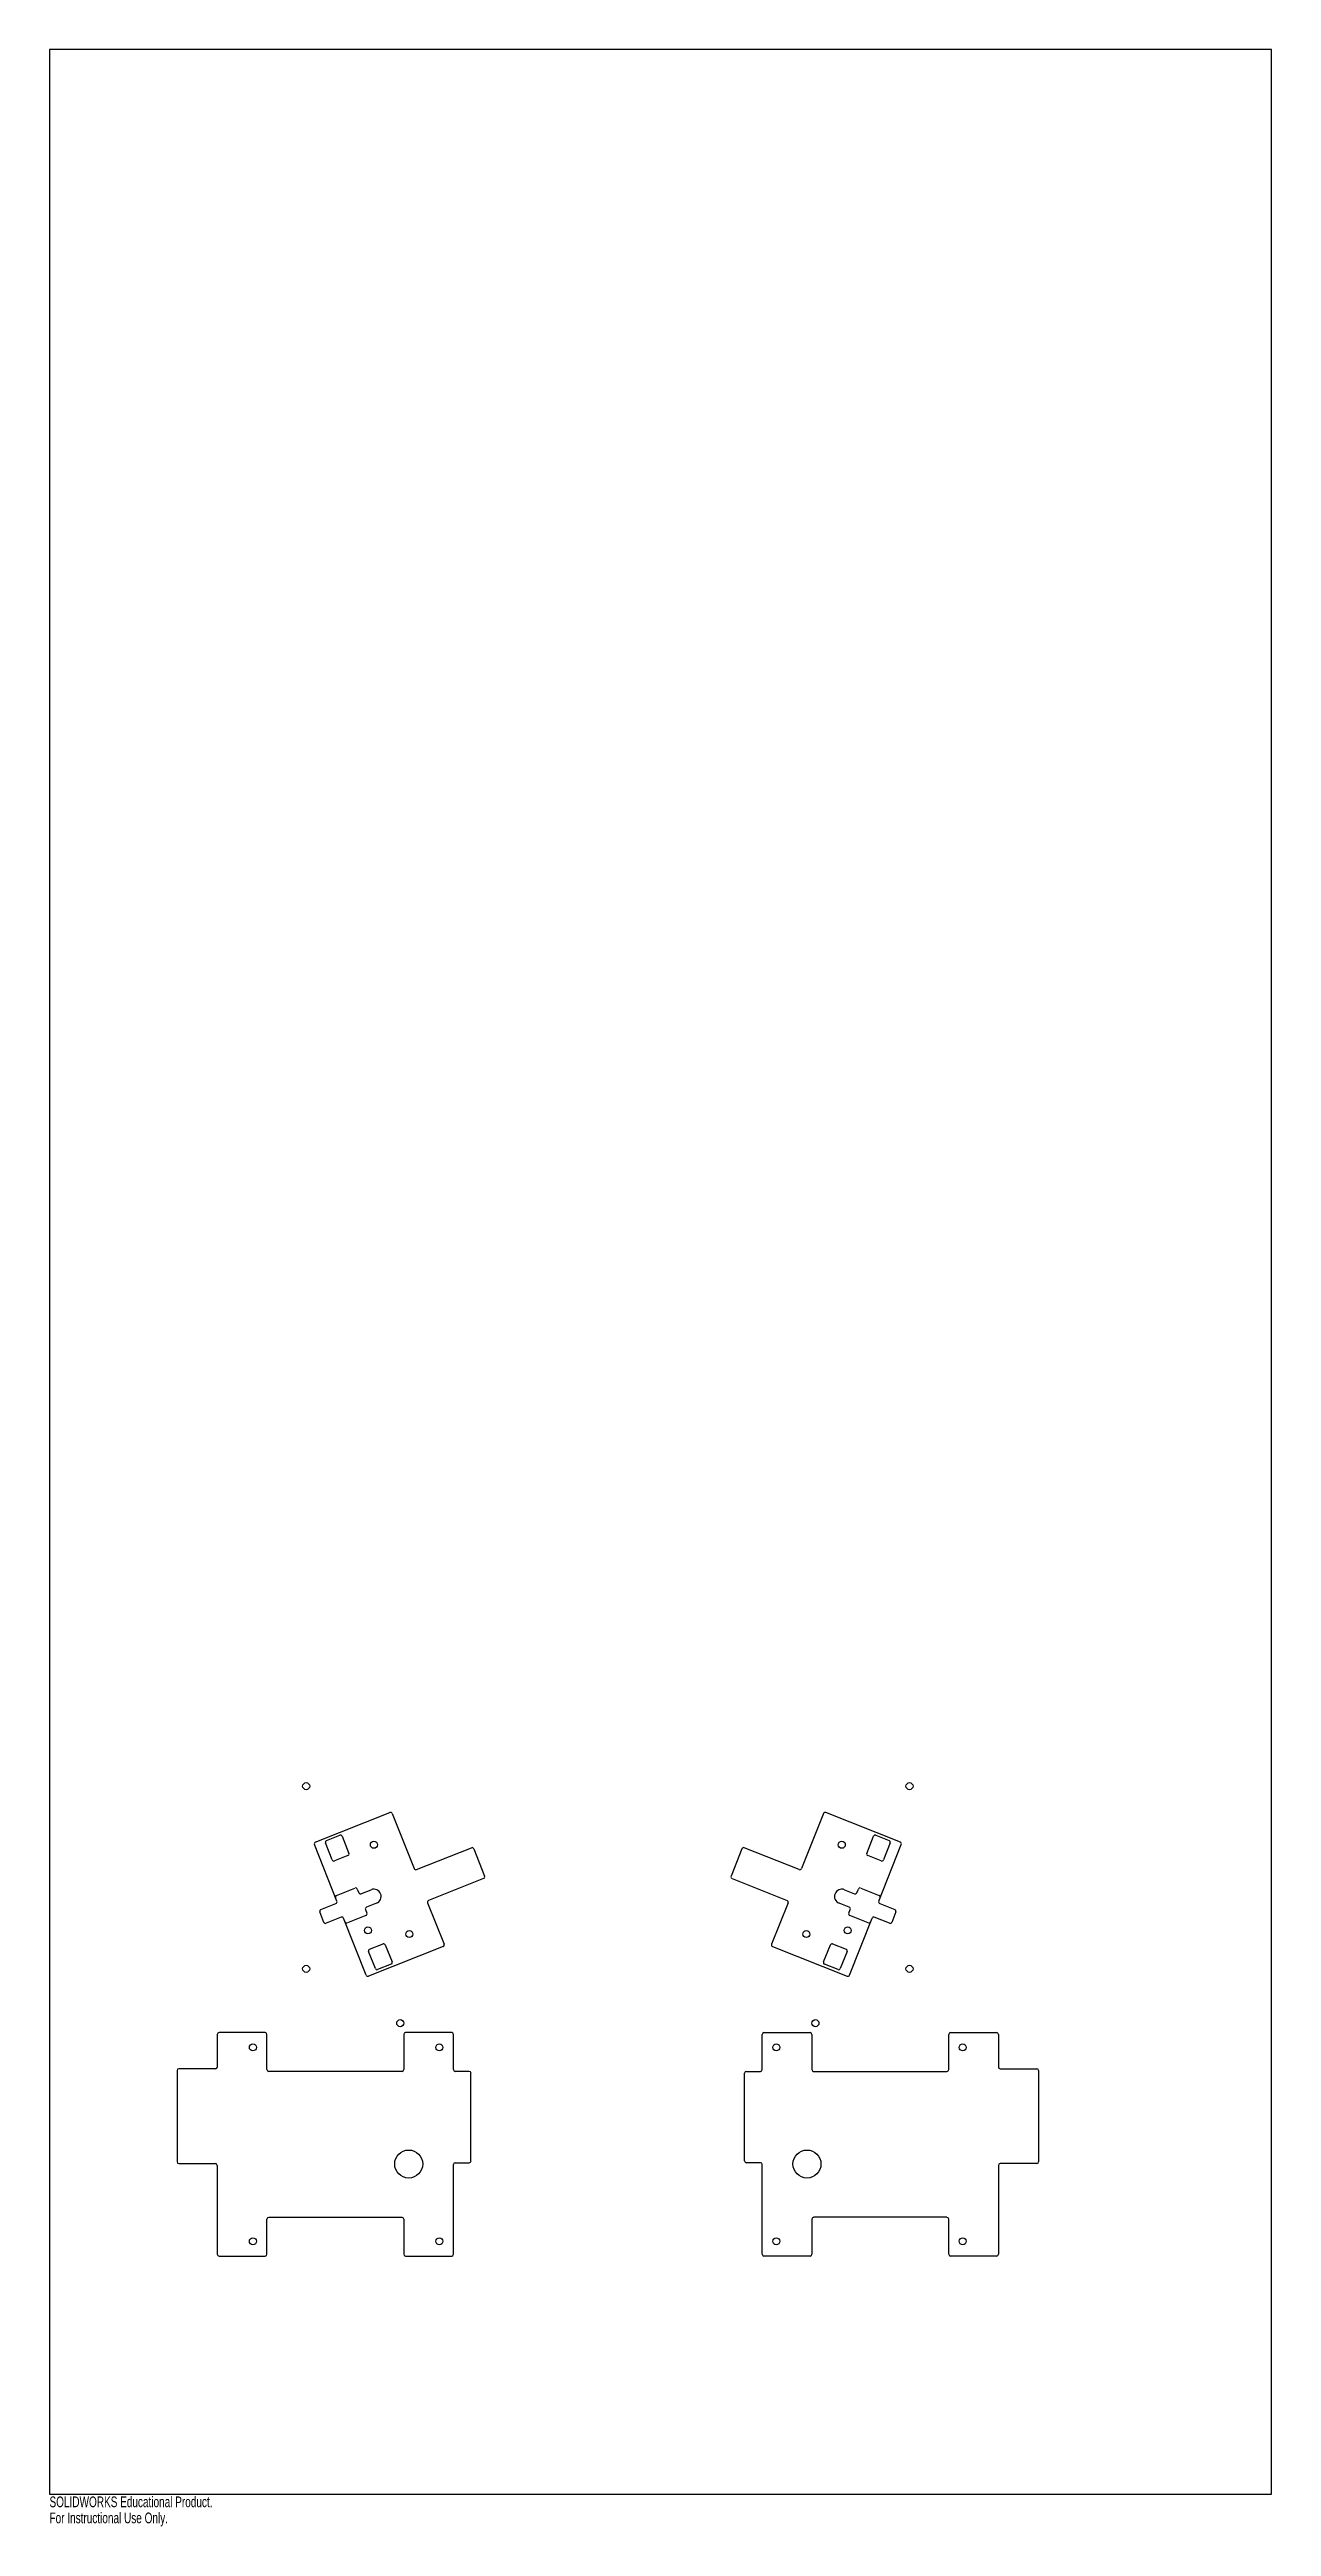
# Model space of a CAD drawing. Header units: inches. Extents: x -10.9 to 10.9, y -22.3 to 21.8.
import ezdxf

# ---------------------------------------------------------------- set-up
doc = ezdxf.new("R2010")
doc.units = ezdxf.units.IN
doc.header["$MEASUREMENT"] = 0
doc.styles.add('SLDTEXTSTYLE0', font='TXT', dxfattribs={"width": 0.7})

msp = doc.modelspace()

# ---------------------------------------------------------------- linework, layer by layer
at = {"color": 7, "linetype": 'Continuous', "lineweight": 25}
for p, q in [((10.875, 21.75), (-10.875, 21.75)), ((-10.875, 21.75), (-10.875, -21.75)), ((10.875, -21.75), (10.875, 21.75)), ((-6.144, -10.149), (-4.815, -9.621)), ((-4.775, -9.639), (-4.386, -10.618)), ((2.9, -9.639), (2.511, -10.618)), ((4.269, -10.149), (2.94, -9.621)), ((-5.946, -10.12), (-5.706, -10.025)), ((-5.666, -10.043), (-5.545, -10.346)), ((3.67, -10.346), (3.791, -10.043)), ((3.831, -10.025), (4.071, -10.12)), ((-5.76, -11.2), (-6.161, -10.189)), ((-5.843, -10.464), (-5.963, -10.161)), ((-5.563, -10.387), (-5.802, -10.482)), ((-4.345, -10.636), (-3.366, -10.247)), ((-3.325, -10.264), (-3.13, -10.755)), ((1.45, -10.264), (1.255, -10.755)), ((2.47, -10.636), (1.491, -10.247)), ((3.927, -10.482), (3.688, -10.387)), ((3.885, -11.2), (4.286, -10.189)), ((4.088, -10.161), (3.968, -10.464)), ((-5.768, -11.095), (-5.438, -10.964)), ((-5.397, -10.982), (-5.371, -11.047)), ((-5.331, -11.064), (-5.15, -10.993)), ((-3.148, -10.796), (-4.127, -11.185)), ((1.273, -10.796), (2.252, -11.185)), ((3.275, -10.993), (3.456, -11.064)), ((3.496, -11.047), (3.522, -10.982)), ((3.563, -10.964), (3.893, -11.095)), ((-5.991, -11.574), (-6.065, -11.388)), ((-6.047, -11.348), (-5.777, -11.24)), ((-5.244, -11.452), (-5.574, -11.583)), ((-5.252, -11.347), (-5.226, -11.412)), ((-5.054, -11.234), (-5.235, -11.306)), ((-4.145, -11.225), (-3.852, -11.962)), ((2.27, -11.225), (1.977, -11.962)), ((3.36, -11.306), (3.179, -11.234)), ((3.351, -11.412), (3.377, -11.347)), ((3.699, -11.583), (3.369, -11.452)), ((3.902, -11.24), (4.172, -11.348)), ((4.19, -11.388), (4.116, -11.574)), ((-5.681, -11.484), (-5.95, -11.591)), ((-5.239, -12.513), (-5.64, -11.502)), ((3.364, -12.513), (3.765, -11.502)), ((4.075, -11.591), (3.806, -11.484)), ((-3.87, -12.003), (-5.198, -12.53)), ((-5.075, -12.397), (-5.196, -12.094)), ((-5.178, -12.054), (-4.939, -11.959)), ((-4.795, -12.32), (-5.035, -12.415)), ((-4.898, -11.976), (-4.778, -12.279)), ((1.995, -12.003), (3.323, -12.53)), ((2.903, -12.279), (3.023, -11.976)), ((3.16, -12.415), (2.92, -12.32)), ((3.064, -11.959), (3.303, -12.054)), ((3.321, -12.094), (3.2, -12.397)), ((-7.889, -13.567), (-7.889, -14.148)), ((-7.036, -13.536), (-7.858, -13.536)), ((-7.005, -14.195), (-7.005, -13.567)), ((-4.57, -13.567), (-4.57, -14.195)), ((-3.717, -13.536), (-4.539, -13.536)), ((-3.686, -14.195), (-3.686, -13.567)), ((1.811, -14.195), (1.811, -13.567)), ((1.842, -13.536), (2.664, -13.536)), ((2.695, -13.567), (2.695, -14.195)), ((5.13, -14.195), (5.13, -13.567)), ((5.161, -13.536), (5.983, -13.536)), ((6.014, -13.567), (6.014, -14.148)), ((-8.604, -14.211), (-8.604, -15.836)), ((-7.92, -14.18), (-8.573, -14.18)), ((-4.601, -14.226), (-6.974, -14.226)), ((-3.404, -14.226), (-3.655, -14.226)), ((-3.373, -15.82), (-3.373, -14.257)), ((1.498, -15.82), (1.498, -14.257)), ((1.529, -14.226), (1.78, -14.226)), ((2.726, -14.226), (5.099, -14.226)), ((6.045, -14.18), (6.698, -14.18)), ((6.729, -14.211), (6.729, -15.836)), ((-3.655, -15.851), (-3.404, -15.851)), ((1.78, -15.851), (1.529, -15.851)), ((-8.573, -15.867), (-7.92, -15.867)), ((-7.889, -15.898), (-7.889, -17.481)), ((-3.686, -17.481), (-3.686, -15.882)), ((1.811, -17.481), (1.811, -15.882)), ((6.014, -15.898), (6.014, -17.481)), ((6.698, -15.867), (6.045, -15.867)), ((-7.005, -17.481), (-7.005, -16.854)), ((-6.974, -16.822), (-4.601, -16.822)), ((-4.57, -16.854), (-4.57, -17.481)), ((2.695, -16.854), (2.695, -17.481)), ((5.099, -16.822), (2.726, -16.822)), ((5.13, -17.481), (5.13, -16.854)), ((-7.858, -17.513), (-7.036, -17.513)), ((-4.539, -17.513), (-3.717, -17.513)), ((2.664, -17.513), (1.842, -17.513)), ((5.983, -17.513), (5.161, -17.513)), ((-10.875, -21.75), (10.875, -21.75))]:
    msp.add_line(p, q, dxfattribs=at)
for centre, radius in [((-6.307, -9.151), 0.0625), ((4.432, -9.151), 0.0625), ((-5.102, -10.194), 0.0625), ((3.227, -10.194), 0.0625), ((-5.208, -11.717), 0.0625), ((-4.471, -11.783), 0.0625), ((2.596, -11.783), 0.0625), ((3.333, -11.717), 0.0625), ((-6.307, -12.401), 0.0625), ((4.432, -12.401), 0.0625), ((-4.633, -13.368), 0.0625), ((2.758, -13.368), 0.0625), ((-7.255, -13.799), 0.0625), ((-3.936, -13.799), 0.0625), ((2.061, -13.799), 0.0625), ((5.38, -13.799), 0.0625), ((-4.482, -15.874), 0.249), ((2.607, -15.874), 0.249), ((-7.255, -17.249), 0.0625), ((-3.936, -17.249), 0.0625), ((2.061, -17.249), 0.0625), ((5.38, -17.249), 0.0625)]:
    msp.add_circle(centre, radius, dxfattribs=at)
for centre, radius, start, end in [((-4.804, -9.65), 0.0313, 21.6555, 111.6555), ((2.929, -9.65), 0.0313, 68.3445, 158.3445), ((-5.934, -10.149), 0.0312, 111.6555, 201.6555), ((-5.695, -10.054), 0.0312, 21.6555, 111.6555), ((3.82, -10.054), 0.0312, 68.3445, 158.3445), ((4.059, -10.149), 0.0312, 338.3445, 68.3445), ((-6.132, -10.178), 0.0313, 111.6555, 201.6555), ((-5.814, -10.453), 0.0313, 201.6555, 291.6555), ((-5.574, -10.358), 0.0312, 291.6555, 21.6555), ((-3.354, -10.276), 0.0313, 21.6555, 111.6555), ((1.479, -10.276), 0.0312, 68.3445, 158.3445), ((3.699, -10.358), 0.0313, 158.3445, 248.3445), ((3.939, -10.453), 0.0312, 248.3445, 338.3445), ((4.257, -10.178), 0.0313, 338.3445, 68.3445), ((-5.426, -10.993), 0.0313, 21.6555, 111.6555), ((-5.102, -11.114), 0.13, 291.6555, 111.6555), ((-4.357, -10.607), 0.0313, 201.6555, 291.6555), ((-3.159, -10.767), 0.0313, 291.6555, 21.6555), ((1.284, -10.767), 0.0312, 158.3445, 248.3445), ((2.482, -10.607), 0.0313, 248.3445, 338.3445), ((3.227, -11.114), 0.13, 68.3445, 248.3445), ((3.551, -10.993), 0.0313, 68.3445, 158.3445), ((-6.035, -11.377), 0.0312, 111.6555, 201.6555), ((-5.756, -11.124), 0.0313, 111.6555, 201.6555), ((-5.789, -11.211), 0.0313, 291.6555, 21.6555), ((-5.342, -11.035), 0.0313, 201.6555, 291.6555), ((-5.223, -11.335), 0.0312, 111.6555, 201.6555), ((-5.255, -11.423), 0.0313, 291.6555, 21.6555), ((-4.116, -11.214), 0.0312, 111.6555, 201.6555), ((2.241, -11.214), 0.0312, 338.3445, 68.3445), ((3.38, -11.423), 0.0313, 158.3445, 248.3445), ((3.348, -11.335), 0.0313, 338.3445, 68.3445), ((3.467, -11.035), 0.0312, 248.3445, 338.3445), ((3.914, -11.211), 0.0312, 158.3445, 248.3445), ((3.881, -11.124), 0.0313, 338.3445, 68.3445), ((4.16, -11.377), 0.0312, 338.3445, 68.3445), ((-5.962, -11.562), 0.0312, 201.6555, 291.6555), ((-5.669, -11.513), 0.0313, 21.6555, 111.6555), ((-5.586, -11.554), 0.0312, 201.6555, 291.6555), ((3.711, -11.554), 0.0312, 248.3445, 338.3445), ((3.794, -11.513), 0.0313, 68.3445, 158.3445), ((4.087, -11.562), 0.0312, 248.3445, 338.3445), ((-5.167, -12.083), 0.0312, 111.6555, 201.6555), ((-4.927, -11.988), 0.0313, 21.6555, 111.6555), ((-4.807, -12.291), 0.0312, 291.6555, 21.6555), ((-3.881, -11.974), 0.0313, 291.6555, 21.6555), ((2.006, -11.974), 0.0313, 158.3445, 248.3445), ((2.932, -12.291), 0.0312, 158.3445, 248.3445), ((3.052, -11.988), 0.0313, 68.3445, 158.3445), ((3.292, -12.083), 0.0313, 338.3445, 68.3445), ((-5.21, -12.501), 0.0312, 201.6555, 291.6555), ((-5.046, -12.386), 0.0313, 201.6555, 291.6555), ((3.171, -12.386), 0.0312, 248.3445, 338.3445), ((3.335, -12.501), 0.0313, 248.3445, 338.3445), ((-7.858, -13.567), 0.0313, 90, 180), ((-7.036, -13.567), 0.0313, 0, 90), ((-4.539, -13.567), 0.0313, 90, 180), ((-3.717, -13.567), 0.0313, 0, 90), ((1.842, -13.567), 0.0313, 90, 180), ((2.664, -13.567), 0.0313, 0, 90), ((5.161, -13.567), 0.0313, 90, 180), ((5.983, -13.567), 0.0313, 0, 90), ((-8.573, -14.211), 0.0312, 90, 180), ((-7.92, -14.148), 0.0313, 270, 0), ((-6.974, -14.195), 0.0313, 180, 270), ((-4.601, -14.195), 0.0313, 270, 0), ((-3.655, -14.195), 0.0313, 180, 270), ((-3.404, -14.257), 0.0313, 0, 90), ((1.529, -14.257), 0.0313, 90, 180), ((1.78, -14.195), 0.0312, 270, 0), ((2.726, -14.195), 0.0312, 180, 270), ((5.099, -14.195), 0.0312, 270, 0), ((6.045, -14.148), 0.0313, 180, 270), ((6.698, -14.211), 0.0312, 0, 90), ((-8.573, -15.836), 0.0312, 180, 270), ((-3.655, -15.882), 0.0312, 90, 180), ((-3.404, -15.82), 0.0312, 270, 0), ((1.529, -15.82), 0.0312, 180, 270), ((1.78, -15.882), 0.0312, 0, 90), ((6.698, -15.836), 0.0312, 270, 0), ((-7.92, -15.898), 0.0312, 0, 90), ((6.045, -15.898), 0.0313, 90, 180), ((-6.974, -16.854), 0.0312, 90, 180), ((-4.601, -16.854), 0.0312, 0, 90), ((2.726, -16.854), 0.0312, 90, 180), ((5.099, -16.854), 0.0312, 0, 90), ((-7.858, -17.481), 0.0313, 180, 270), ((-7.036, -17.481), 0.0313, 270, 0), ((-4.539, -17.481), 0.0313, 180, 270), ((-3.717, -17.481), 0.0313, 270, 0), ((1.842, -17.481), 0.0313, 180, 270), ((2.664, -17.481), 0.0313, 270, 0), ((5.161, -17.481), 0.0313, 180, 270), ((5.983, -17.481), 0.0313, 270, 0)]:
    msp.add_arc(centre, radius, start, end, dxfattribs=at)

# ---------------------------------------------------------------- texts
at = {"color": 7, "linetype": 'Continuous', "char_height": 0.1903, "attachment_point": 1, "style": 'SLDTEXTSTYLE0'}
for s, insert in [('SOLIDWORKS Educational Product.', (-10.875, -21.79)), ('For Instructional Use Only.', (-10.875, -22.076))]:
    msp.add_mtext(s, dxfattribs=dict(at, insert=insert))

doc.saveas('drawing.dxf')
